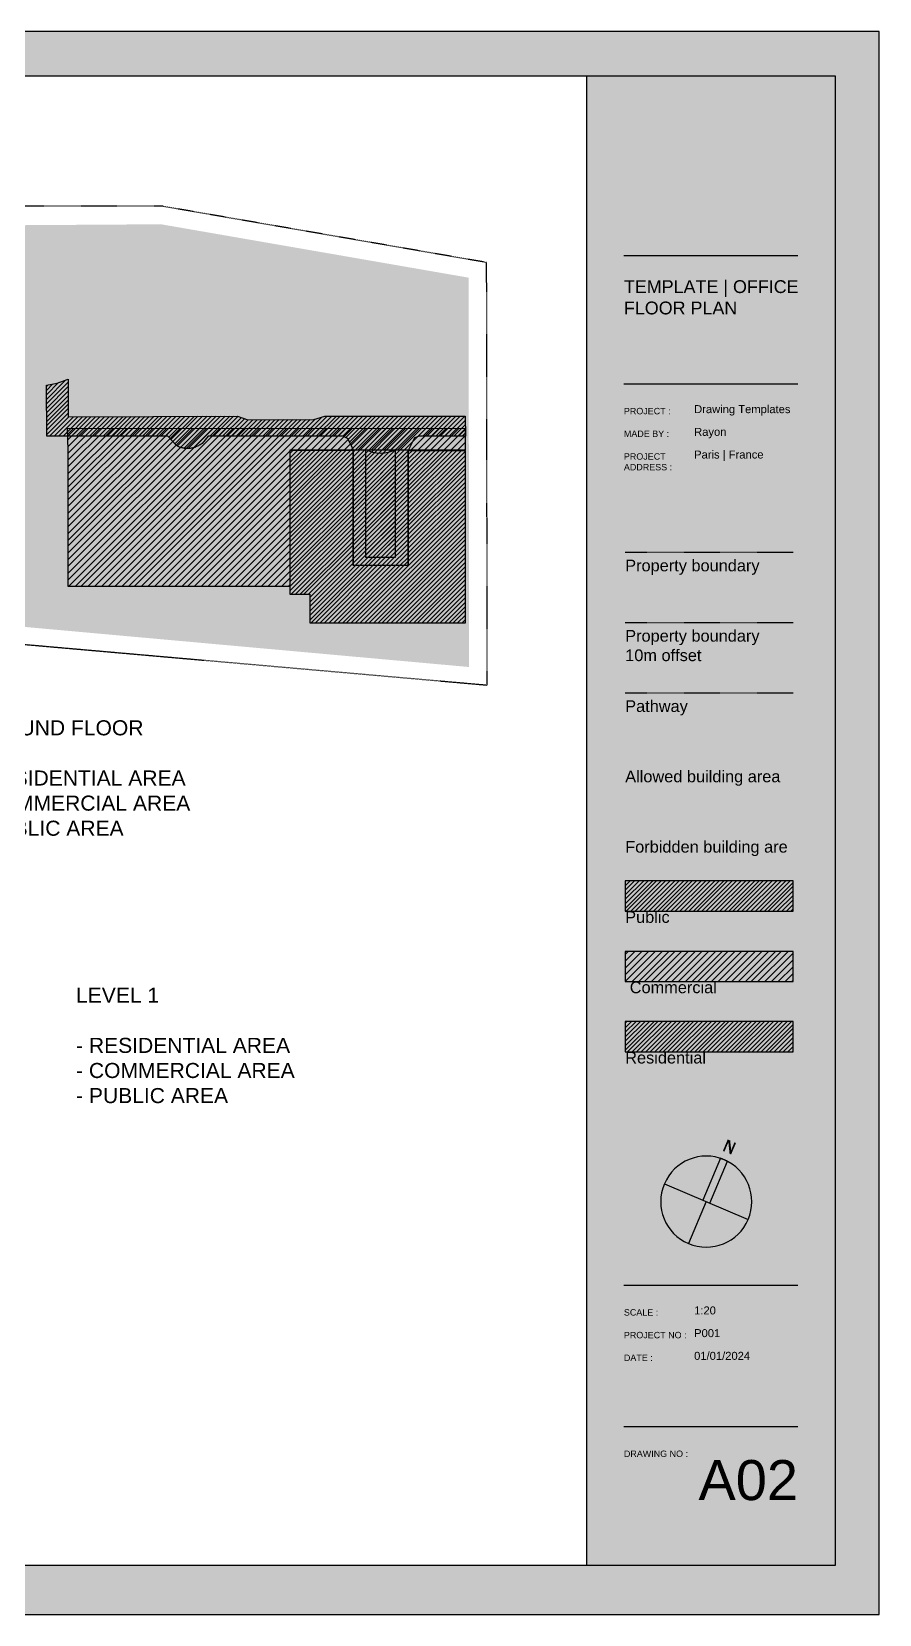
# Model space of a CAD drawing. Header units: metres. Extents: x 202 to 188551, y -77 to 23715.
# Drawn here: x 185408.9 to 185577.6, y 21119.2 to 21434.5 of the extents above; entities that cross this region are included whole.
import ezdxf

# ---------------------------------------------------------------- set-up
doc = ezdxf.new("R2010")
doc.units = ezdxf.units.M
for name, pattern in [('Commercial', [0]), ('Light Grey Page Line', [0]), ('Page Lines', [0]), ('Path', [0.00111125, 0.0003175, -0.00015875, 0.0003175, -0.00015875, 0, -0.00015875]), ('Property boundary', [0.00111125, 0.0003175, -0.00015875, 0.0003175, -0.00015875, 0, -0.00015875]), ('Public', [0]), ('Residential', [0]), ('Style Grey Hatch  Line', [0]), ('Style_34', [0.00111125, 0.0003175, -0.00015875, 0.0003175, -0.00015875, 0, -0.00015875])]:
    doc.linetypes.add(name, pattern=pattern)
for name, color, linetype, true_color in [('Import - Page 1', 7, 'Continuous', 0xff1493), ('Imported blocks', 7, 'Continuous', 0xc57dd9), ('Page and Legend', 7, 'Continuous', 0xf890f8), ('Walls', 7, 'Continuous', 0x68db4c), ('Zoning', 7, 'Continuous', 0x47d2e2)]:
    doc.layers.add(name, color=color, linetype=linetype, true_color=true_color)
doc.styles.add('Logo Text A3', font='', dxfattribs={"height": 0.0024})
doc.styles.add('Sheet Number A3', font='', dxfattribs={"height": 0.0075})
doc.styles.add('Style_30', font='', dxfattribs={"height": 3})
doc.styles.add('Style_40', font='', dxfattribs={"height": 4.2})
doc.styles.add('Style_9', font='', dxfattribs={"height": 3})
doc.styles.add('Text M A3', font='', dxfattribs={"height": 0.0015})
doc.styles.add('Text S A3', font='', dxfattribs={"height": 0.0012})
doc.styles.get('Logo Text A3').set_extended_font_data('arial')
doc.styles.get('Sheet Number A3').set_extended_font_data('arial')
doc.styles.get('Style_30').set_extended_font_data('arial')
doc.styles.get('Style_40').set_extended_font_data('arial')
doc.styles.get('Style_9').set_extended_font_data('arial')
doc.styles.get('Text M A3').set_extended_font_data('arial')
doc.styles.get('Text S A3').set_extended_font_data('arial')
pattern_1 = [(45, (0, 0), (-3.535533905932737, 3.535533905932738), []), (45, (0.8999999999999999, 0), (-3.535533905932737, 3.535533905932738), []), (45, (1.8, 0), (-3.535533905932737, 3.535533905932738), []), (45, (2.7, 0), (-3.535533905932737, 3.535533905932738), []), (45, (3.6, 0), (-3.535533905932737, 3.535533905932738), []), (45, (4.5, 0), (-3.535533905932737, 3.535533905932738), []), (45, (5.4, 0), (-3.535533905932737, 3.535533905932738), []), (45, (6.3, 0), (-3.535533905932737, 3.535533905932738), [])]
pattern_2 = [(45, (0, 0), (-5.303300858899106, 5.303300858899107), []), (45, (1.35, 0), (-5.303300858899106, 5.303300858899107), []), (45, (2.7, 0), (-5.303300858899106, 5.303300858899107), []), (45, (4.050000000000001, 0), (-5.303300858899106, 5.303300858899107), []), (45, (5.399999999999999, 0), (-5.303300858899106, 5.303300858899107), []), (45, (6.75, 0), (-5.303300858899106, 5.303300858899107), []), (45, (8.100000000000001, 0), (-5.303300858899106, 5.303300858899107), []), (45, (9.45, 0), (-5.303300858899106, 5.303300858899107), [])]

# ---------------------------------------------------------------- blocks, each defined once
blk = doc.blocks.new('ScaledText_3')
at = {"layer": 'Page and Legend', "insert": (185691.7441220084, 20079.06975461499), "char_height": 4.2, "width": 100.959999763976, "attachment_point": 1, "style": 'Style_40'}
blk.add_mtext('Public', dxfattribs=at)
blk = doc.blocks.new('ScaledText_5')
at = {"layer": 'Imported blocks', "insert": (-163.0090847169363, 31.17288612575816), "char_height": 0.0015, "width": 0.01316105769230769, "attachment_point": 1, "style": 'Text M A3'}
blk.add_mtext('01/01/2024', dxfattribs=at)
blk = doc.blocks.new('ScaledText_16')
at = {"layer": 'Imported blocks', "insert": (-163.0090847169364, 30.86346822730583), "char_height": 0.0015, "width": 0.01540384615384615, "attachment_point": 1, "style": 'Text M A3'}
blk.add_mtext('Paris | France ', dxfattribs=at)
blk = doc.blocks.new('ScaledText_25')
at = {"layer": 'Imported blocks', "insert": (-163.009084716711, 31.16509325436121), "char_height": 0.0015, "width": 0.01315865384615384, "attachment_point": 1, "style": 'Text M A3'}
blk.add_mtext('P001', dxfattribs=at)
blk = doc.blocks.new('ScaledText_31')
at = {"layer": 'Imported blocks', "insert": (-163.7125384643408, 30.84210519768878), "char_height": 0.0024, "width": 0.04075906085664888, "attachment_point": 1, "style": 'Logo Text A3'}
blk.add_mtext('TEMPLATE | OFFICE FLOOR PLAN', dxfattribs=at)
blk = doc.blocks.new('ScaledText_35')
at = {"layer": 'Imported blocks', "insert": (-162.880430642298, 30.86945706665457), "char_height": 0.0012, "width": 0.01531380675831378, "attachment_point": 1, "style": 'Text S A3'}
blk.add_mtext('PROJECT ADDRESS :', dxfattribs=at)
blk = doc.blocks.new('ScaledText_40')
at = {"layer": 'Page and Legend', "insert": (185691.7441220085, 20079.06975461499), "char_height": 4.2, "width": 68.46538461538461, "attachment_point": 1, "style": 'Style_40'}
blk.add_mtext('Forbidden building are', dxfattribs=at)
blk = doc.blocks.new('ScaledText_51')
at = {"layer": 'Imported blocks', "insert": (-163.7394796803852, 34.1430555842989), "char_height": 0.0075, "width": 0.03090911319807309, "attachment_point": 3, "style": 'Sheet Number A3'}
blk.add_mtext('A02', dxfattribs=at)
blk = doc.blocks.new('ScaledText_55')
at = {"layer": 'Page and Legend', "insert": (185691.7441220085, 20079.06975461499), "char_height": 4.2, "width": 26.53942307692308, "attachment_point": 1, "style": 'Style_40'}
blk.add_mtext('Pathway', dxfattribs=at)
blk = doc.blocks.new('ScaledText_56')
at = {"layer": 'Imported blocks', "insert": (-162.8804306422971, 31.17887496510691), "char_height": 0.0012, "width": 0.005611538461538461, "attachment_point": 1, "style": 'Text S A3'}
blk.add_mtext('DATE :', dxfattribs=at)
blk = doc.blocks.new('ScaledText_62')
at = {"layer": 'Page and Legend', "insert": (185691.7441220085, 20079.06975461499), "char_height": 4.2, "width": 89.99999976384957, "attachment_point": 1, "style": 'Style_40'}
blk.add_mtext('Allowed building area', dxfattribs=at)
blk = doc.blocks.new('ScaledText_66')
at = {"layer": 'Imported blocks', "insert": (-163.009084716711, 31.15730038275606), "char_height": 0.0015, "width": 0.01315865384615384, "attachment_point": 1, "style": 'Text M A3'}
blk.add_mtext('1:20', dxfattribs=at)
blk = doc.blocks.new('ScaledText_72')
at = {"layer": 'Page and Legend', "insert": (185691.7441220085, 20079.06975461499), "char_height": 4.2, "width": 57.15096153846154, "attachment_point": 1, "style": 'Style_40'}
blk.add_mtext('Property boundary', dxfattribs=at)
blk = doc.blocks.new('ScaledText_80')
at = {"layer": 'Imported blocks', "insert": (-162.8804306422971, 30.85387132344426), "char_height": 0.0012, "width": 0.009646153846153846, "attachment_point": 1, "style": 'Text S A3'}
blk.add_mtext('PROJECT :', dxfattribs=at)
blk = doc.blocks.new('ScaledText_82')
at = {"layer": 'Page and Legend', "insert": (185691.7441220084, 20079.06975461499), "char_height": 4.2, "width": 100.959999763976, "attachment_point": 1, "style": 'Style_40'}
blk.add_mtext(' Commercial', dxfattribs=at)
blk = doc.blocks.new('ScaledText_84')
at = {"layer": 'Imported blocks', "insert": (-162.8804306422971, 30.86166419504942), "char_height": 0.0012, "width": 0.009259615384615385, "attachment_point": 1, "style": 'Text S A3'}
blk.add_mtext('MADE BY :', dxfattribs=at)
blk = doc.blocks.new('ScaledText_90')
at = {"layer": 'Page and Legend', "insert": (185691.7441220085, 20079.06975461499), "char_height": 4.2, "width": 57.15096153846154, "attachment_point": 1, "style": 'Style_40'}
blk.add_mtext('Property boundary\\P10m offset', dxfattribs=at)
blk = doc.blocks.new('A3  Title block minimal vertical')
at = {"layer": 'Imported blocks', "transparency": 33554483}
for points in [[(-0.2099314073314251, -0.1483019521171113), (-0.2005320687812578, -0.1390564406268284), (-0.2005320687812578, 0.1399498981545296), (0.1550605809780995, 0.1399498981545296), (0.1550605809780995, -0.1390564406268284), (-0.2005320687812578, -0.1390564406268284), (-0.2099314073314251, -0.1483019521171113), (0.2099314073314676, -0.1483019521171113), (0.2099314073314676, 0.1483019521171195), (-0.2099314073314251, 0.1483019521171195), (-0.2099314073314251, -0.1483019521171113)], [(0.180620286116124, -0.06146878940172724), (0.1815376347730086, -0.05930185374886622), (0.1819974989308505, -0.05949653224196715), (0.1821822954928767, -0.06129198126765741), (0.1827987791904129, -0.0598357405094971), (0.1830914200181305, -0.05995962682328857), (0.1821740715158963, -0.06212656211083859), (0.1818814305181397, -0.06200267572506291), (0.1816532951524526, -0.05984379838796855), (0.1809129289012087, -0.06159267109188005), (0.180620286116124, -0.06146878940172724)], [(0.176849900335257, -0.07067501146359047), (0.1781794616563782, -0.0712378667982959), (0.1815048096019954, -0.06338282175359325), (0.1801752482808742, -0.06281996641888782), (0.176849900335257, -0.07067501146359047)]]:
    blk.add_hatch(color=256, dxfattribs=at).paths.add_polyline_path(points, flags=0)
h = blk.add_hatch(color=256, dxfattribs=at)
edge = h.paths.add_edge_path(flags=0)
edge.add_line((0.1729157325874844, 0.1177487475928521), (0.1729157325874844, 0.1287278270255517))
edge.add_line((0.1729157325874844, 0.1287278270255517), (0.1807462492033576, 0.1287278270255517))
edge.add_arc((0.1805990281644988, 0.1254610725425581), 0.003270070165369793, -84.54646110202827, 87.41962837314571, ccw=False)
edge.add_line((0.1809098109081278, 0.1222058040478401), (0.1838130311677988, 0.1222058040478401))
edge.add_line((0.1838130311677988, 0.1222058040478401), (0.1838130311677994, 0.117748747597934))
edge.add_line((0.1838130311677994, 0.117748747597934), (0.1816867290057862, 0.117748747597934))
edge.add_line((0.1816867290057862, 0.117748747597934), (0.1750829251756895, 0.1221240231954549))
edge.add_line((0.1750829251756895, 0.1221240231954549), (0.1750829251757067, 0.117748747597934))
edge.add_line((0.1750829251757067, 0.117748747597934), (0.1729157325874844, 0.1177487475928521))
edge.add_line((0.1729157325874844, 0.1177487475928521), (0.1729157325874844, 0.1177487475928521))
at = {"layer": 'Imported blocks', "linetype": 'Page Lines'}
blk.add_lwpolyline([(-0.2099314073314248, -0.1483019521171226), (0.2099314073314677, -0.1483019521171226), (0.2099314073314677, 0.1483019521171085), (-0.2099314073314248, 0.1483019521171085), (-0.2099314073314248, -0.1483019521171226)], close=True, dxfattribs=at)
at = {"layer": 'Imported blocks', "linetype": 'Light Grey Page Line'}
blk.add_lwpolyline([(-0.2005320687812571, -0.1390564406268426), (0.2016915466515925, -0.1390564406268426), (0.2016915466515925, 0.1399498981545153), (-0.2005320687812571, 0.1399498981545153), (-0.2005320687812571, -0.1390564406268426)], close=True, dxfattribs=at)
at = {"layer": 'Imported blocks', "linetype": 'Page Lines'}
for points in [[(0.1550605809780948, 0.1399498873225211), (0.1550605809780948, -0.1390564115214913)], [(0.1620890018502521, 0.1063220825233825), (0.1946958290670561, 0.1063220825233826)], [(0.1620890018502521, 0.08229276619199163), (0.1946958290670561, 0.08229276619199169)], [(0.1696640652904924, -0.06763296629800761), (0.1853741733023694, -0.07428366977652559)], [(0.1775191192964622, -0.07095831803726764), (0.1741937578623408, -0.07881339494414248)], [(0.1620890018502521, -0.08661477361748393), (0.1946958290670561, -0.08661477361748388)], [(0.1620890018502521, -0.1131120256841145), (0.1946958290670561, -0.1131120256841145)]]:
    blk.add_lwpolyline(points, dxfattribs=at)
blk.add_lwpolyline([(0.1853741690138136, -0.07428368252904301, 1), (0.1696640592010107, -0.06763297828812262, 1), (0.1853741690138136, -0.07428368252904301)], format="xyb", close=True, dxfattribs=at)
at = {"layer": 'Imported blocks', "linetype": 'Style Grey Hatch  Line'}
blk.add_lwpolyline([(0.176849900335257, -0.07067501146359047), (0.1781794616563782, -0.0712378667982959), (0.1815048096019954, -0.06338282175359325), (0.1801752482808742, -0.06281996641888782), (0.176849900335257, -0.07067501146359047)], close=True, dxfattribs=at)
blk = doc.blocks.new('ScaledText_99')
at = {"layer": 'Imported blocks', "insert": (-163.009084716711, 30.85567535590889), "char_height": 0.0015, "width": 0.006850961538461538, "attachment_point": 1, "style": 'Text M A3'}
blk.add_mtext('Rayon', dxfattribs=at)
blk = doc.blocks.new('ScaledText_102')
at = {"layer": 'Imported blocks', "insert": (-162.8804306422971, 31.17108209350176), "char_height": 0.0012, "width": 0.01295, "attachment_point": 1, "style": 'Text S A3'}
blk.add_mtext('PROJECT NO :', dxfattribs=at)
blk = doc.blocks.new('ScaledText_110')
at = {"layer": 'Imported blocks', "insert": (-162.8804306422971, 31.1632892218966), "char_height": 0.0012, "width": 0.007021153846153847, "attachment_point": 1, "style": 'Text S A3'}
blk.add_mtext('SCALE :', dxfattribs=at)
blk = doc.blocks.new('ScaledText_120')
at = {"layer": 'Imported blocks', "insert": (-163.009084716711, 30.84788248430374), "char_height": 0.0015, "width": 0.0243188894388678, "attachment_point": 1, "style": 'Text M A3'}
blk.add_mtext('Drawing Templates', dxfattribs=at)
blk = doc.blocks.new('Group 11_2')
at = {"layer": 'Zoning', "linetype": 'Property boundary'}
blk.add_lwpolyline([(185902.589719177, 20637.36246918879), (185902.246874185, 20878.51506117249), (185717.4754785246, 20910.6), (185608.0345602202, 20910.59999998474), (185608.0343258452, 20663.2453936615), (185902.589719177, 20637.36246918879)], close=True, dxfattribs=at)
blk = doc.blocks.new('ScaledText_124')
at = {"layer": 'Imported blocks', "insert": (-162.8804306422971, 31.21182893811335), "char_height": 0.0012, "width": 0.01302884615384615, "attachment_point": 1, "style": 'Text S A3'}
blk.add_mtext('DRAWING NO :', dxfattribs=at)
blk = doc.blocks.new('ScaledText_129')
at = {"layer": 'Page and Legend', "insert": (185691.7441220084, 20079.06975461499), "char_height": 4.2, "width": 100.959999763976, "attachment_point": 1, "style": 'Style_40'}
blk.add_mtext('Residential', dxfattribs=at)

msp = doc.modelspace()

# ---------------------------------------------------------------- hatches: boundary and pattern name
at = {"layer": 'Page and Legend', "transparency": 33554483}
for points in [[(185527.0392093316, 21287.27530224979), (185560.4797272277, 21287.27530224979), (185560.4797272277, 21293.32261759142), (185527.0392093316, 21293.32261759142), (185527.0392093316, 21287.27530224979)], [(185527.0392094574, 21273.2693594425), (185560.4797273536, 21273.2693594425), (185560.4797273536, 21279.31655825903), (185527.0392094574, 21279.31655825903), (185527.0392094574, 21273.2693594425)]]:
    msp.add_hatch(color=256, dxfattribs=at).paths.add_polyline_path(points, flags=0)
at = {"layer": 'Page and Legend'}
h = msp.add_hatch(dxfattribs=at)
h.set_pattern_fill('PATTERN_6', color=256, scale=10, style=0, pattern_type=2)
h.set_pattern_definition(pattern_1)
h.paths.add_polyline_path([(185527.0392096184, 21259.26341663522), (185560.4797275146, 21259.26341663522), (185560.4797275146, 21265.31061545173), (185527.0392096184, 21265.31061545173), (185527.0392096184, 21259.26341663522)], flags=0)
h = msp.add_hatch(dxfattribs=at)
h.set_pattern_fill('PATTERN_4', color=256, scale=15, style=0, pattern_type=2)
h.set_pattern_definition(pattern_2)
h.paths.add_polyline_path([(185527.0392096184, 21245.25747382795), (185560.4797275146, 21245.25747382795), (185560.4797275146, 21251.23526787294), (185527.0392096184, 21251.23526787294), (185527.0392096184, 21245.25747382795)], flags=0)
h = msp.add_hatch(dxfattribs=at)
h.set_pattern_fill('PATTERN_3', color=256, scale=10, style=0, pattern_type=2)
h.set_pattern_definition(pattern_1)
h.paths.add_polyline_path([(185527.0392094574, 21231.25153102072), (185560.4797273536, 21231.25153102072), (185560.4797273536, 21237.29872983726), (185527.0392094574, 21237.29872983726), (185527.0392094574, 21231.25153102072)], flags=0)
at = {"layer": 'Walls'}
h = msp.add_hatch(dxfattribs=at)
h.set_pattern_fill('PATTERN_3', color=256, scale=10, style=0, pattern_type=2)
h.set_pattern_definition(pattern_1)
h.paths.add_polyline_path([(185472.931882345, 21351.05046319508), (185460.2823951065, 21351.05335629263), (185460.2823951454, 21322.38561236357), (185464.2477600416, 21322.38561236357), (185464.2477600416, 21316.73005707004), (185495.2118925746, 21316.73005707004), (185495.2118925746, 21350.98242203546), (185483.7851572792, 21350.98242203546), (185483.7851572792, 21328.11214173909), (185472.865611468, 21328.11214173909), (185472.865611468, 21351.04768181454), (185472.7466316621, 21351.00977504594)], flags=0)
h = msp.add_hatch(dxfattribs=at)
h.set_pattern_fill('PATTERN_3', color=256, scale=10, style=0, pattern_type=2)
h.set_pattern_definition(pattern_1)
edge = h.paths.add_edge_path(flags=0)
edge.add_arc((185478.3235698491, 21356.54651223591), 6.103593369084156, 240.51333367870672, 299.4866663212934, ccw=False)
edge.add_line((185475.319253014, 21351.23351568318), (185475.3192529153, 21329.77048646423))
edge.add_line((185475.3192529153, 21329.77048646423), (185481.3279303156, 21329.77048636635))
edge.add_line((185481.3279303156, 21329.77048636635), (185481.3278866843, 21351.23351568318))
edge.add_line((185481.3278866843, 21351.23351568318), (185481.3278866843, 21351.23351568318))
at = {"layer": 'Zoning', "transparency": 33554483}
msp.add_hatch(color=256, dxfattribs=at).paths.add_polyline_path([(185495.9709762265, 21307.90410859455), (185495.8577948848, 21385.46955560161), (185434.6188952493, 21396.10348701227), (185400.2257240698, 21395.87546992928), (185400.2492044805, 21316.54338081479), (185495.9709762265, 21307.90410859455)], flags=0)
at = {"layer": 'Zoning'}
h = msp.add_hatch(dxfattribs=at)
h.set_pattern_fill('PATTERN_6', color=256, scale=10, style=0, pattern_type=2)
h.set_pattern_definition(pattern_1)
edge = h.paths.add_edge_path(flags=0)
edge.add_line((185472.928, 21349.26161780026), (185472.96, 21351.15561780026))
edge.add_line((185472.96, 21351.15561780026), (185471.84, 21353.33361780026))
edge.add_line((185471.84, 21353.33361780026), (185471.584, 21353.51961780027))
edge.add_line((185471.584, 21353.51961780027), (185470.832, 21353.89561780027))
edge.add_line((185470.832, 21353.89561780027), (185444, 21353.89561780027))
edge.add_line((185444, 21353.89561780027), (185442.816, 21352.40561780026))
edge.add_spline(control_points=[(185442.816, 21352.40561780026), (185440.016, 21350.59761780026), (185437.632, 21352.08961780027)], knot_values=[0, 0, 0, 1, 1, 1], degree=2, periodic=0)
edge.add_line((185437.632, 21352.08961780027), (185436, 21353.89561780027))
edge.add_line((185436, 21353.89561780027), (185416.096, 21353.89561780027))
edge.add_line((185416.096, 21353.89561780027), (185411.888, 21353.87361780027))
edge.add_line((185411.888, 21353.87361780027), (185411.856, 21364.02561780027))
edge.add_line((185411.856, 21364.02561780027), (185413.9538489217, 21364.45371442633))
edge.add_line((185413.9538489217, 21364.45371442633), (185416.1314481698, 21365.28046216124))
edge.add_line((185416.1314481698, 21365.28046216124), (185416.112, 21357.71961780027))
edge.add_line((185416.112, 21357.71961780027), (185449.824, 21357.88161780027))
edge.add_line((185449.824, 21357.88161780027), (185451.936, 21357.16961780026))
edge.add_line((185451.936, 21357.16961780026), (185465.024, 21357.19161780026))
edge.add_line((185465.024, 21357.19161780026), (185467.232, 21357.88761780026))
edge.add_line((185467.232, 21357.88761780026), (185495.2, 21357.86961780026))
edge.add_line((185495.2, 21357.86961780026), (185495.264, 21353.89561780027))
edge.add_line((185495.264, 21353.89561780027), (185486, 21353.89561780027))
edge.add_line((185486, 21353.89561780027), (185485.12, 21353.54761780026))
edge.add_line((185485.12, 21353.54761780026), (185483.808, 21351.00961780026))
edge.add_line((185483.808, 21351.00961780026), (185483.808, 21328.11161780027))
edge.add_line((185483.808, 21328.11161780027), (185472.928, 21328.11161780027))
edge.add_line((185472.928, 21328.11161780027), (185472.928, 21349.26161780026))
h = msp.add_hatch(dxfattribs=at)
h.set_pattern_fill('PATTERN_4', color=256, scale=15, style=0, pattern_type=2)
h.set_pattern_definition(pattern_2)
h.paths.add_polyline_path([(185460.2685189568, 21323.95515398841), (185416.1464763958, 21323.9551539883), (185416.1464764636, 21351.08325455326), (185416.0237516729, 21355.44835222253), (185495.1923984746, 21355.46090362158), (185495.1923984746, 21351.08046535347), (185460.2685190247, 21351.08185995349), (185460.2685189568, 21323.95515398841)], flags=0)

# ---------------------------------------------------------------- linework, layer by layer
at = {"layer": 'Page and Legend', "linetype": 'Property boundary'}
msp.add_lwpolyline([(185527.0446598549, 21330.79761767867), (185560.4797270465, 21330.79761780026)], dxfattribs=at)
at = {"layer": 'Page and Legend', "linetype": 'Style_34'}
msp.add_lwpolyline([(185527.0446598761, 21316.79167487137), (185560.4797270678, 21316.79167499298)], dxfattribs=at)
at = {"layer": 'Page and Legend', "linetype": 'Path'}
msp.add_lwpolyline([(185527.0446598761, 21302.78573206408), (185560.4797270677, 21302.78573218568)], dxfattribs=at)
at = {"layer": 'Page and Legend', "linetype": 'Public'}
msp.add_lwpolyline([(185527.0392096184, 21259.26341663522), (185560.4797275146, 21259.26341663522), (185560.4797275146, 21265.31061545173), (185527.0392096184, 21265.31061545173), (185527.0392096184, 21259.26341663522)], close=True, dxfattribs=at)
at = {"layer": 'Page and Legend', "linetype": 'Commercial'}
msp.add_lwpolyline([(185527.0392096184, 21245.25747382795), (185560.4797275146, 21245.25747382795), (185560.4797275146, 21251.23526787294), (185527.0392096184, 21251.23526787294), (185527.0392096184, 21245.25747382795)], close=True, dxfattribs=at)
at = {"layer": 'Page and Legend', "linetype": 'Residential'}
msp.add_lwpolyline([(185527.0392094574, 21231.25153102072), (185560.4797273536, 21231.25153102072), (185560.4797273536, 21237.29872983726), (185527.0392094574, 21237.29872983726), (185527.0392094574, 21231.25153102072)], close=True, dxfattribs=at)
at = {"layer": 'Walls', "linetype": 'Residential'}
msp.add_lwpolyline([(185472.931882345, 21351.05046319508), (185460.2823951065, 21351.05335629263), (185460.2823951454, 21322.38561236357), (185464.2477600416, 21322.38561236357), (185464.2477600416, 21316.73005707004), (185495.2118925746, 21316.73005707004), (185495.2118925746, 21350.98242203546), (185483.7851572792, 21350.98242203546), (185483.7851572792, 21328.11214173909), (185472.865611468, 21328.11214173909), (185472.865611468, 21351.04768181454), (185472.7466316621, 21351.00977504594)], dxfattribs=at)
msp.add_lwpolyline([(185481.3278866843, 21351.23351568318, -0.2631536085381889), (185475.319253014, 21351.23351568318), (185475.3192529153, 21329.77048646423), (185481.3279303156, 21329.77048636635), (185481.3278866843, 21351.23351568318)], format="xyb", close=True, dxfattribs=at)
at = {"layer": 'Zoning', "linetype": 'Public'}
for points in [[(185437.632, 21352.08961780027), (185436, 21353.89561780027), (185416.096, 21353.89561780027), (185411.888, 21353.87361780027), (185411.856, 21364.02561780027), (185413.9538489217, 21364.45371442633), (185416.1314481698, 21365.28046216124), (185416.112, 21357.71961780027), (185449.824, 21357.88161780027), (185451.936, 21357.16961780026), (185465.024, 21357.19161780026), (185467.232, 21357.88761780026), (185495.2, 21357.86961780026), (185495.264, 21353.89561780027), (185486, 21353.89561780027), (185485.12, 21353.54761780026), (185483.808, 21351.00961780026), (185483.808, 21328.11161780027), (185472.928, 21328.11161780027), (185472.928, 21349.26161780026)], [(185472.928, 21349.26161780026), (185472.96, 21351.15561780026), (185471.84, 21353.33361780026), (185471.584, 21353.51961780027), (185470.832, 21353.89561780027), (185444, 21353.89561780027), (185442.816, 21352.40561780026)]]:
    msp.add_lwpolyline(points, dxfattribs=at)
at = {"layer": 'Zoning', "linetype": 'Commercial'}
msp.add_lwpolyline([(185460.2685189568, 21323.95515398841), (185416.1464763958, 21323.9551539883), (185416.1464764636, 21351.08325455326), (185416.0237516729, 21355.44835222253), (185495.1923984746, 21355.46090362158), (185495.1923984746, 21351.08046535347), (185460.2685190247, 21351.08185995349), (185460.2685189568, 21323.95515398841)], close=True, dxfattribs=at)
at = {"layer": 'Zoning'}
msp.add_open_spline([(185442.816, 21352.40561780026), (185440.016, 21350.59761780026), (185437.632, 21352.08961780027)], degree=2, dxfattribs=at)

# ---------------------------------------------------------------- block references
at = {"layer": 'Imported blocks', "yscale": 1062.975773071686}
for name, p, xscale in [('ScaledText_31', (359549.2388905787, -11399.4524736129), 1062.975773070967), ('ScaledText_80', (358664.7283622931, -11437.38832262452), 1062.975773071686), ('ScaledText_120', (358815.4650028459, -11430.47707908147), 1062.975773073028), ('ScaledText_84', (358664.728362293, -11450.19389317758), 1062.975773071686), ('ScaledText_99', (358815.4650026271, -11443.28264963454), 1062.975773071686), ('ScaledText_16', (358815.4650029974, -11456.08821984544), 1062.975773071686), ('ScaledText_35', (358664.7283622477, -11462.99946373064), 1062.975773071401), ('ScaledText_110', (358664.728362293, -11945.83667514071), 1062.975773071686), ('ScaledText_66', (358815.465002627, -11938.92543159766), 1062.975773071686), ('ScaledText_102', (358664.728362293, -11958.64224569378), 1062.975773071686), ('ScaledText_25', (358815.465002627, -11951.73100215073), 1062.975773071686), ('ScaledText_5', (358815.4650029974, -11964.53657236164), 1062.975773071686), ('ScaledText_56', (358664.728362293, -11971.44781624684), 1062.975773071686), ('ScaledText_124', (358664.728362293, -12025.5991545107), 1062.975773071686), ('ScaledText_51', (359612.5374662217, -15143.31766231307), 1062.97577307287)]:
    msp.add_blockref(name, p, dxfattribs=dict(at, xscale=xscale))
at = {"layer": 'Page and Legend', "yscale": 0.5541007879359146}
for name, p, xscale in [('ScaledText_72', (82635.09747813208, 10203.46567328924), 0.5541007879359146), ('ScaledText_90', (82635.09747813205, 10189.45946443366), 0.5541007879359146), ('ScaledText_55', (82635.09747813205, 10175.45325557809), 0.5541007879359146), ('ScaledText_62', (82635.09747812612, 10161.44704672252), 0.5541007879359464), ('ScaledText_40', (82635.09747813208, 10147.44083786694), 0.5541007879359146), ('ScaledText_3', (82635.09747817738, 10133.43462901136), 0.5541007879356705), ('ScaledText_82', (82635.09747817738, 10119.42842015579), 0.5541007879356705), ('ScaledText_129', (82635.09747817738, 10105.42221130021), 0.5541007879356705)]:
    msp.add_blockref(name, p, dxfattribs=dict(at, xscale=xscale))
at = {"layer": 'Zoning'}
for name, p, xscale, yscale in [('A3  Title block minimal vertical', (185354.48, 21276.833), 1062.975773071686, 1062.975773071686), ('Group 11_2', (120612.1303805597, 14101.04705167095), 0.3490400006450455, 0.3490400006450455)]:
    msp.add_blockref(name, p, dxfattribs=dict(at, xscale=xscale, yscale=yscale))

# ---------------------------------------------------------------- texts
at = {"layer": 'Import - Page 1', "char_height": 3, "width": 95.5042759497561, "attachment_point": 1}
for s, insert, style in [('GROUND FLOOR\\P\\P- RESIDENTIAL AREA\\P- COMMERCIAL AREA\\P- PUBLIC AREA', (185396.9060119242, 21297.29688859526), 'Style_9'), ('LEVEL 1\\P\\P- RESIDENTIAL AREA\\P- COMMERCIAL AREA\\P- PUBLIC AREA', (185417.7062896201, 21244.03730256055), 'Style_30')]:
    msp.add_mtext(s, dxfattribs=dict(at, insert=insert, style=style))

doc.saveas('drawing.dxf')
